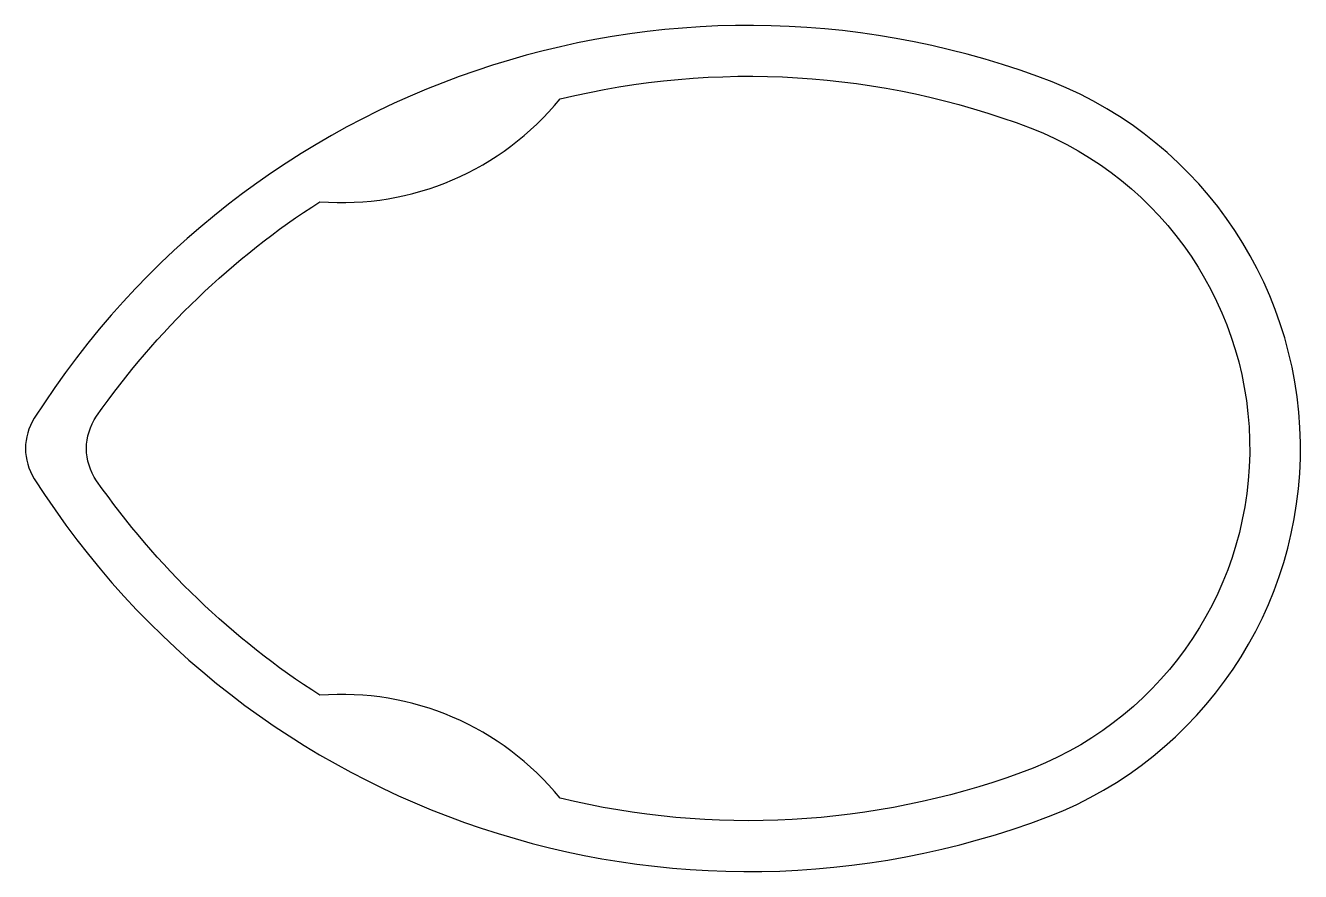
# Model space of a CAD drawing. Extents: x 130.9 to 176.1, y 201 to 231.
import ezdxf

# ---------------------------------------------------------------- set-up
doc = ezdxf.new("R2010")
doc.units = 0
doc.header["$LTSCALE"] = 15
doc.layers.get('0').update_dxf_attribs({"linetype": 'CONTINUOUS'})

msp = doc.modelspace()

# ---------------------------------------------------------------- linework, layer by layer
at = {"color": 0, "linetype": 'CONTINUOUS', "ltscale": 0.05}
for points in [[(131.201, 214.939, 0.355913), (167.166, 202.958, 0.695385), (166.787, 229.204, 0.352123), (131.201, 217.082, 0.290455)], [(141.329, 207.261, -0.098258), (133.413, 214.866, -0.31459), (133.413, 217.156, -0.098258), (141.329, 224.761, 0.245713), (149.85, 228.407, -0.151468), (166.521, 227.383, -0.695385), (166.178, 204.511, -0.148152), (149.85, 203.614, 0.245713)]]:
    msp.add_lwpolyline(points, format="xyb", close=True, dxfattribs=at)

doc.saveas('drawing.dxf')
